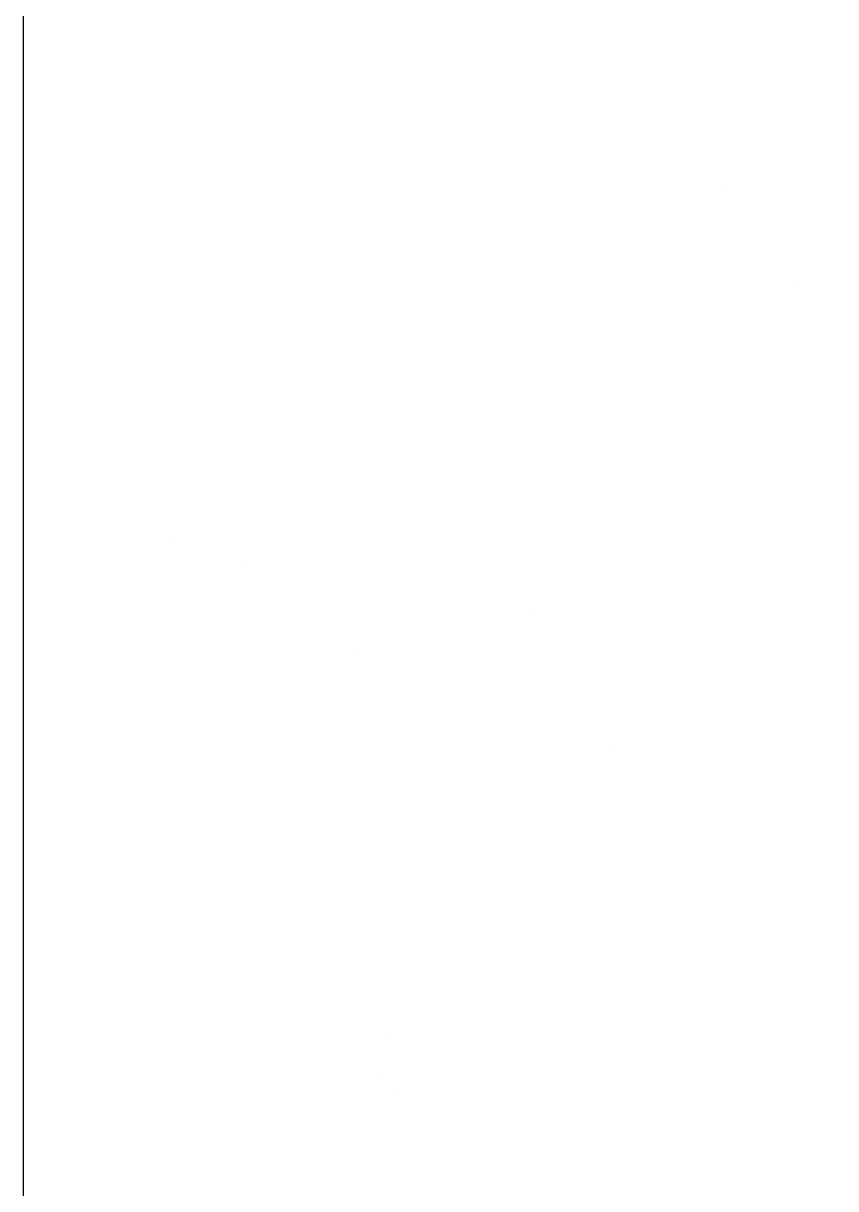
# Model space of a CAD drawing. Extents: x 17.6 to 52.5, y 0.2 to 49.5.
# Drawn here: x 47.348 to 48.627, y 41.946 to 43.781 of the extents above; entities that cross this region are included whole.
import ezdxf

# ---------------------------------------------------------------- set-up
doc = ezdxf.new("R2010")
doc.units = 0
doc.layers.get('0').update_dxf_attribs({"linetype": 'CONTINUOUS'})

msp = doc.modelspace()

# ---------------------------------------------------------------- linework, layer by layer
at = {"color": 7}
msp.add_lwpolyline([(47.3482, 25.3957), (47.3482, 48.8758)], dxfattribs=at)
at = {"color": 7, "const_width": 0.0000000783}
for points in [[(48.5714, 43.6273), (48.5435, 43.6273), (48.5435, 43.6525), (48.5714, 43.6525), (48.581, 43.6519), (48.5893, 43.6503), (48.5963, 43.6476), (48.6021, 43.6436), (48.607, 43.6385), (48.6109, 43.632), (48.6004, 43.6259), (48.5978, 43.6301), (48.5945, 43.6335), (48.5904, 43.6362), (48.5854, 43.638), (48.579, 43.6393), (48.5714, 43.6398), (48.5714, 43.6273)], [(48.5714, 43.482), (48.4268, 43.482), (48.4268, 43.5019), (48.4474, 43.5019), (48.4342, 43.5128), (48.4262, 43.5266), (48.4236, 43.5433), (48.4241, 43.5509), (48.4257, 43.5581), (48.4283, 43.5649), (48.4317, 43.5709), (48.4358, 43.5759), (48.4406, 43.5797), (48.446, 43.5826), (48.452, 43.5849), (48.4587, 43.5865), (48.4644, 43.5872), (48.4723, 43.5876), (48.4825, 43.5878), (48.5714, 43.5878), (48.5714, 43.5657), (48.4835, 43.5657), (48.4743, 43.5654), (48.4669, 43.5646), (48.4611, 43.5631), (48.4565, 43.561), (48.4525, 43.5579), (48.4492, 43.554), (48.4468, 43.5494), (48.4453, 43.5443), (48.4448, 43.5386), (48.4459, 43.5297), (48.4492, 43.5216), (48.4548, 43.5143), (48.4634, 43.5086), (48.4759, 43.5052), (48.4925, 43.5041), (48.5714, 43.5041), (48.5714, 43.482)], [(48.4991, 43.3343), (48.4747, 43.3365), (48.4548, 43.3432), (48.4396, 43.3543), (48.4307, 43.3664), (48.4254, 43.38), (48.4236, 43.3953), (48.4257, 43.4121), (48.4323, 43.4267), (48.4431, 43.4391), (48.4578, 43.4486), (48.4758, 43.4543), (48.4971, 43.4562), (48.5144, 43.4553), (48.529, 43.4528), (48.541, 43.4486), (48.5509, 43.4428), (48.5591, 43.4355), (48.5658, 43.4267), (48.5708, 43.4168), (48.5737, 43.4063), (48.5747, 43.3953), (48.5725, 43.3782), (48.566, 43.3635), (48.5552, 43.3511), (48.5403, 43.3417), (48.5216, 43.3361), (48.4991, 43.3343)], [(48.3708, 43.3993), (48.3708, 43.4282), (48.4089, 43.4013), (48.4089, 43.383), (48.3708, 43.3993)], [(48.4991, 43.3569), (48.5161, 43.3581), (48.53, 43.3618), (48.5407, 43.3678), (48.5484, 43.3757), (48.553, 43.3849), (48.5545, 43.3953), (48.553, 43.4056), (48.5484, 43.4147), (48.5407, 43.4226), (48.5298, 43.4287), (48.5157, 43.4323), (48.4983, 43.4335), (48.4819, 43.4323), (48.4683, 43.4286), (48.4577, 43.4225), (48.45, 43.4146), (48.4454, 43.4055), (48.4439, 43.3953), (48.4454, 43.3849), (48.45, 43.3757), (48.4576, 43.3678), (48.4683, 43.3618), (48.4822, 43.3581), (48.4991, 43.3569)], [(47.9245, 43.2642), (47.8999, 43.2642), (47.8999, 43.3319), (47.9245, 43.3319), (47.9245, 43.2642)], [(48.4, 43.2868), (48.3718, 43.2868), (48.3718, 43.3089), (48.4, 43.3089), (48.4, 43.2868)], [(48.4268, 43.2868), (48.4268, 43.3089), (48.5714, 43.3089), (48.5714, 43.2868), (48.4268, 43.2868)], [(48.2601, 43.2591), (48.267, 43.2511), (48.2725, 43.2432), (48.2764, 43.2356), (48.2791, 43.2278), (48.2807, 43.2197), (48.2812, 43.2112), (48.2799, 43.198), (48.276, 43.1871), (48.2695, 43.1783), (48.2611, 43.1719), (48.2512, 43.168), (48.2398, 43.1668), (48.2329, 43.1672), (48.2265, 43.1687), (48.2204, 43.1711), (48.2149, 43.1743), (48.2102, 43.1781), (48.2063, 43.1825), (48.2031, 43.1874), (48.2004, 43.1927), (48.1983, 43.1984), (48.197, 43.2034), (48.1958, 43.21), (48.1946, 43.218), (48.1921, 43.2342), (48.1893, 43.2473), (48.1862, 43.2573), (48.1832, 43.2574), (48.1811, 43.2574), (48.1798, 43.2574), (48.1708, 43.2567), (48.1637, 43.2547), (48.1587, 43.2512), (48.154, 43.2446), (48.1513, 43.2363), (48.1504, 43.2261), (48.151, 43.2166), (48.1531, 43.2089), (48.1564, 43.2031), (48.1615, 43.1986), (48.1686, 43.1949), (48.1779, 43.1921), (48.1746, 43.1706), (48.165, 43.1729), (48.1567, 43.1762), (48.1497, 43.1802), (48.1439, 43.1854), (48.1391, 43.1919), (48.1352, 43.1997), (48.1323, 43.2087), (48.1306, 43.2185), (48.1301, 43.2292), (48.1306, 43.2397), (48.132, 43.2487), (48.1344, 43.2563), (48.1376, 43.2627), (48.1412, 43.2678), (48.1454, 43.2716), (48.1502, 43.2746), (48.1557, 43.2769), (48.1621, 43.2785), (48.1674, 43.2791), (48.1749, 43.2795), (48.1847, 43.2796), (48.2173, 43.2796), (48.2373, 43.2798), (48.2517, 43.2802), (48.2606, 43.281), (48.2665, 43.2823), (48.2723, 43.2841), (48.2779, 43.2866), (48.2779, 43.2636), (48.2726, 43.2615), (48.2666, 43.2601), (48.2601, 43.2591)], [(47.631, 43.2084), (47.6064, 43.2084), (47.6064, 43.2762), (47.631, 43.2762), (47.631, 43.2084)], [(48.5185, 43.2462), (48.5216, 43.2678), (48.537, 43.2642), (48.55, 43.2582), (48.5606, 43.2497), (48.5684, 43.2391), (48.5731, 43.2272), (48.5747, 43.2137), (48.5725, 43.197), (48.5661, 43.1827), (48.5553, 43.1707), (48.5405, 43.1617), (48.522, 43.1563), (48.4997, 43.1545), (48.4847, 43.1553), (48.4711, 43.1576), (48.4587, 43.1615), (48.448, 43.167), (48.4392, 43.174), (48.4324, 43.1828), (48.4275, 43.1925), (48.4246, 43.2029), (48.4236, 43.2138), (48.4249, 43.2271), (48.4289, 43.2386), (48.4355, 43.2485), (48.4445, 43.2564), (48.4558, 43.2622), (48.4693, 43.2658), (48.473, 43.2443), (48.4641, 43.2418), (48.4568, 43.2381), (48.4511, 43.2335), (48.447, 43.2279), (48.4445, 43.2217), (48.4437, 43.2147), (48.4452, 43.2043), (48.4496, 43.1952), (48.457, 43.1876), (48.4676, 43.1818), (48.4816, 43.1783), (48.499, 43.1772), (48.5166, 43.1783), (48.5308, 43.1816), (48.5413, 43.1872), (48.5487, 43.1946), (48.5531, 43.2033), (48.5545, 43.2134), (48.5536, 43.2216), (48.5506, 43.2289), (48.5457, 43.2351), (48.5387, 43.2402), (48.5297, 43.2439), (48.5185, 43.2462)], [(48.2054, 43.2573), (48.2088, 43.248), (48.2119, 43.236), (48.2146, 43.2213), (48.2161, 43.2131), (48.2178, 43.2067), (48.2195, 43.202), (48.2216, 43.1986), (48.2243, 43.1957), (48.2275, 43.1933), (48.2311, 43.1916), (48.235, 43.1906), (48.2391, 43.1903), (48.2453, 43.191), (48.2507, 43.1933), (48.2555, 43.197), (48.2591, 43.2021), (48.2613, 43.2086), (48.262, 43.2165), (48.2613, 43.2247), (48.2592, 43.2322), (48.2558, 43.2392), (48.2512, 43.2452), (48.2455, 43.2501), (48.2388, 43.2538), (48.2324, 43.2557), (48.2243, 43.2569), (48.2143, 43.2573), (48.2054, 43.2573)], [(47.9844, 43.0637), (47.8398, 43.0637), (47.8398, 43.0834), (47.8601, 43.0834), (47.8535, 43.088), (47.8478, 43.0934), (47.843, 43.0997), (47.8394, 43.1068), (47.8373, 43.1146), (47.8366, 43.1229), (47.8373, 43.132), (47.8395, 43.1399), (47.8432, 43.1466), (47.8483, 43.1522), (47.8545, 43.1565), (47.8619, 43.1597), (47.8478, 43.171), (47.8394, 43.1844), (47.8366, 43.1998), (47.8379, 43.2118), (47.8419, 43.2217), (47.8485, 43.2296), (47.8579, 43.2354), (47.8701, 43.2389), (47.8852, 43.24), (47.9844, 43.24), (47.9844, 43.2181), (47.8933, 43.2181), (47.8845, 43.2179), (47.8774, 43.2171), (47.8722, 43.216), (47.8681, 43.2141), (47.8647, 43.2115), (47.8618, 43.2082), (47.8596, 43.2042), (47.8582, 43.1998), (47.8578, 43.1949), (47.8589, 43.1863), (47.8623, 43.1787), (47.868, 43.1722), (47.8761, 43.1671), (47.8869, 43.1641), (47.9004, 43.1631), (47.9844, 43.1631), (47.9844, 43.141), (47.8905, 43.141), (47.8805, 43.1404), (47.8723, 43.1386), (47.866, 43.1356), (47.8614, 43.1313), (47.8587, 43.1254), (47.8578, 43.118), (47.8584, 43.1119), (47.8602, 43.1062), (47.8633, 43.1008), (47.8674, 43.096), (47.8728, 43.0922), (47.8792, 43.0893), (47.8872, 43.0874), (47.8973, 43.0862), (47.9094, 43.0858), (47.9844, 43.0858), (47.9844, 43.0637)], [(47.6444, 43.1665), (47.6475, 43.1893), (47.6612, 43.1847), (47.6727, 43.178), (47.6819, 43.1693), (47.6887, 43.1587), (47.6928, 43.1463), (47.6942, 43.1321), (47.692, 43.1144), (47.6855, 43.0993), (47.6747, 43.0868), (47.6599, 43.0775), (47.6416, 43.0719), (47.6199, 43.0701), (47.5973, 43.072), (47.5785, 43.0776), (47.5632, 43.087), (47.552, 43.0994), (47.5453, 43.114), (47.5431, 43.1309), (47.5453, 43.1472), (47.5518, 43.1614), (47.5628, 43.1735), (47.5778, 43.1827), (47.5963, 43.1882), (47.6184, 43.19), (47.6201, 43.19), (47.6222, 43.19), (47.6249, 43.1899), (47.6249, 43.0929), (47.6395, 43.0948), (47.6517, 43.0988), (47.6614, 43.105), (47.6684, 43.1129), (47.6726, 43.1219), (47.674, 43.1322), (47.6733, 43.1399), (47.6709, 43.1468), (47.667, 43.1529), (47.6613, 43.1582), (47.6538, 43.1628), (47.6444, 43.1665)], [(47.6047, 43.1668), (47.5936, 43.1652), (47.5845, 43.1624), (47.5774, 43.1584), (47.5695, 43.1507), (47.5648, 43.1416), (47.5632, 43.1311), (47.5645, 43.1215), (47.5682, 43.113), (47.5745, 43.1056), (47.5829, 43.0997), (47.593, 43.0959), (47.6047, 43.0941), (47.6047, 43.1668)], [(48.256, 43.1527), (48.2776, 43.1559), (48.2789, 43.1499), (48.2796, 43.1443), (48.2798, 43.1392), (48.2794, 43.1318), (48.278, 43.1256), (48.2756, 43.1206), (48.2725, 43.1166), (48.2688, 43.1135), (48.2645, 43.1113), (48.2582, 43.1098), (48.2486, 43.1089), (48.2356, 43.1086), (48.1524, 43.1086), (48.1524, 43.0924), (48.1333, 43.0924), (48.1333, 43.1086), (48.0975, 43.1086), (48.0828, 43.1305), (48.1333, 43.1305), (48.1333, 43.1527), (48.1524, 43.1527), (48.1524, 43.1305), (48.2369, 43.1305), (48.2431, 43.1306), (48.2476, 43.131), (48.2504, 43.1317), (48.2523, 43.1326), (48.2539, 43.1339), (48.2552, 43.1355), (48.2562, 43.1375), (48.2568, 43.14), (48.257, 43.143), (48.2568, 43.1457), (48.2565, 43.1489), (48.256, 43.1527)], [(48.5714, 43.107), (48.5502, 43.107), (48.5638, 43.0956), (48.572, 43.0819), (48.5747, 43.0657), (48.5741, 43.0582), (48.5725, 43.051), (48.5698, 43.0442), (48.5662, 43.0381), (48.5621, 43.0331), (48.5575, 43.0293), (48.5522, 43.0264), (48.5461, 43.0242), (48.5393, 43.0225), (48.5335, 43.0218), (48.5259, 43.0214), (48.5164, 43.0212), (48.4268, 43.0212), (48.4268, 43.0433), (48.507, 43.0433), (48.5184, 43.0434), (48.5271, 43.0439), (48.5329, 43.0446), (48.5389, 43.0465), (48.5439, 43.0495), (48.5481, 43.0534), (48.5511, 43.0583), (48.553, 43.0638), (48.5536, 43.0701), (48.553, 43.0766), (48.5511, 43.0828), (48.5479, 43.0887), (48.5437, 43.0939), (48.5386, 43.0981), (48.5326, 43.101), (48.5251, 43.103), (48.5157, 43.1042), (48.5043, 43.1046), (48.4268, 43.1046), (48.4268, 43.1267), (48.5714, 43.1267), (48.5714, 43.107)], [(48.2348, 42.9702), (48.231, 42.992), (48.2399, 42.994), (48.2474, 42.9974), (48.2533, 43.0023), (48.2576, 43.0086), (48.2602, 43.0164), (48.261, 43.0257), (48.2603, 43.035), (48.258, 43.0425), (48.2542, 43.0483), (48.2493, 43.0524), (48.2439, 43.0548), (48.238, 43.0556), (48.2329, 43.0549), (48.2285, 43.0527), (48.225, 43.0491), (48.2226, 43.0446), (48.2198, 43.0371), (48.2167, 43.0266), (48.2123, 43.0121), (48.2084, 43.0009), (48.2049, 42.993), (48.2011, 42.9872), (48.1966, 42.9825), (48.1911, 42.9787), (48.1851, 42.9761), (48.1786, 42.9744), (48.1717, 42.9739), (48.1654, 42.9743), (48.1595, 42.9757), (48.1538, 42.9779), (48.1486, 42.9809), (48.1441, 42.9845), (48.1401, 42.9887), (48.1375, 42.9926), (48.1351, 42.9973), (48.133, 43.0028), (48.1314, 43.0088), (48.1304, 43.0152), (48.1301, 43.0218), (48.1306, 43.0316), (48.1323, 43.0406), (48.135, 43.0487), (48.1386, 43.0558), (48.1431, 43.0615), (48.1482, 43.0658), (48.1545, 43.0691), (48.1619, 43.0716), (48.1706, 43.0734), (48.1739, 43.0518), (48.167, 43.0502), (48.1612, 43.0474), (48.1565, 43.0433), (48.153, 43.038), (48.1509, 43.0313), (48.1502, 43.0234), (48.1508, 43.0142), (48.1527, 43.007), (48.1558, 43.0017), (48.1597, 42.9981), (48.1641, 42.9959), (48.1689, 42.9952), (48.1719, 42.9955), (48.1748, 42.9964), (48.1775, 42.9979), (48.1799, 43.0001), (48.1821, 43.0029), (48.184, 43.0064), (48.1853, 43.01), (48.1874, 43.0165), (48.1902, 43.0259), (48.1946, 43.0399), (48.1984, 43.0508), (48.2016, 43.0585), (48.205, 43.0642), (48.2093, 43.0691), (48.2145, 43.073), (48.2206, 43.076), (48.2275, 43.0777), (48.2354, 43.0783), (48.2435, 43.0776), (48.2511, 43.0754), (48.2585, 43.0719), (48.2652, 43.0669), (48.2708, 43.0608), (48.2753, 43.0533), (48.2786, 43.0449), (48.2805, 43.0357), (48.2812, 43.0259), (48.2799, 43.0103), (48.276, 42.9974), (48.2695, 42.9872), (48.2604, 42.9794), (48.2488, 42.9737), (48.2348, 42.9702)], [(47.5195, 43.0218), (47.4913, 43.0218), (47.4913, 43.0439), (47.5195, 43.0439), (47.5195, 43.0218)], [(47.5463, 43.0218), (47.5463, 43.0439), (47.6909, 43.0439), (47.6909, 43.0218), (47.5463, 43.0218)], [(47.9379, 43.0132), (47.941, 43.036), (47.9547, 43.0314), (47.9662, 43.0248), (47.9754, 43.0161), (47.9822, 43.0054), (47.9863, 42.993), (47.9877, 42.9788), (47.9855, 42.9611), (47.979, 42.946), (47.9682, 42.9335), (47.9534, 42.9242), (47.9351, 42.9187), (47.9134, 42.9168), (47.8908, 42.9187), (47.872, 42.9243), (47.8567, 42.9337), (47.8455, 42.9461), (47.8388, 42.9607), (47.8366, 42.9776), (47.8388, 42.9939), (47.8453, 43.0081), (47.8563, 43.0202), (47.8713, 43.0294), (47.8898, 43.0349), (47.9119, 43.0368), (47.9136, 43.0367), (47.9157, 43.0367), (47.9184, 43.0366), (47.9184, 42.9396), (47.933, 42.9415), (47.9452, 42.9455), (47.9549, 42.9517), (47.9619, 42.9596), (47.9661, 42.9687), (47.9675, 42.9789), (47.9668, 42.9866), (47.9644, 42.9935), (47.9605, 42.9996), (47.9548, 43.005), (47.9473, 43.0095), (47.9379, 43.0132)], [(47.8982, 43.0135), (47.8871, 43.0119), (47.878, 43.0091), (47.8709, 43.0052), (47.863, 42.9974), (47.8583, 42.9883), (47.8567, 42.9778), (47.858, 42.9682), (47.8617, 42.9597), (47.868, 42.9523), (47.8764, 42.9464), (47.8865, 42.9426), (47.8982, 42.9408), (47.8982, 43.0135)], [(47.7463, 42.8821), (47.5463, 42.8821), (47.5463, 42.9022), (47.5651, 42.9022), (47.5584, 42.9072), (47.5529, 42.9125), (47.5486, 42.9183), (47.5455, 42.9247), (47.5437, 42.9319), (47.5431, 42.94), (47.5441, 42.9506), (47.5473, 42.9604), (47.5526, 42.9694), (47.5598, 42.9772), (47.5688, 42.9836), (47.5795, 42.9886), (47.5914, 42.9922), (47.6041, 42.9944), (47.6175, 42.9951), (47.6318, 42.9943), (47.6452, 42.9919), (47.6575, 42.9879), (47.6684, 42.9824), (47.6775, 42.9755), (47.6847, 42.9671), (47.69, 42.9578), (47.6931, 42.9483), (47.6942, 42.9384), (47.6936, 42.9313), (47.6919, 42.9247), (47.689, 42.9186), (47.6853, 42.9131), (47.6809, 42.9083), (47.6759, 42.9042), (47.7463, 42.9042), (47.7463, 42.8821)], [(48.5714, 42.9666), (48.5532, 42.9666), (48.5651, 42.957), (48.5723, 42.9449), (48.5747, 42.9302), (48.5736, 42.9201), (48.5705, 42.9105), (48.5652, 42.9016), (48.558, 42.8935), (48.5491, 42.8868), (48.5385, 42.8813), (48.5266, 42.8774), (48.5135, 42.875), (48.4993, 42.8742), (48.4853, 42.8749), (48.4722, 42.8771), (48.46, 42.8807), (48.4492, 42.8857), (48.4401, 42.8922), (48.433, 42.9001), (48.4277, 42.9091), (48.4246, 42.9188), (48.4236, 42.9292), (48.4242, 42.9367), (48.426, 42.9437), (48.4291, 42.9501), (48.4331, 42.9559), (48.4379, 42.9609), (48.4435, 42.9651), (48.3718, 42.9651), (48.3718, 42.987), (48.5714, 42.987), (48.5714, 42.9666)], [(47.6194, 42.9021), (47.6364, 42.9032), (47.6502, 42.9066), (47.6607, 42.9123), (47.6681, 42.9195), (47.6726, 42.9277), (47.674, 42.9369), (47.6725, 42.9462), (47.6679, 42.9546), (47.6602, 42.9621), (47.6493, 42.9679), (47.635, 42.9714), (47.6174, 42.9726), (47.6005, 42.9714), (47.5867, 42.968), (47.576, 42.9623), (47.5684, 42.9551), (47.5638, 42.9469), (47.5623, 42.9379), (47.5639, 42.9289), (47.5688, 42.9205), (47.5769, 42.9129), (47.5881, 42.9069), (47.6023, 42.9033), (47.6194, 42.9021)], [(48.4993, 42.8968), (48.5162, 42.898), (48.5301, 42.9015), (48.5408, 42.9074), (48.5484, 42.9148), (48.553, 42.9231), (48.5545, 42.9322), (48.5531, 42.9414), (48.5487, 42.9496), (48.5414, 42.9568), (48.5311, 42.9624), (48.5177, 42.9658), (48.5013, 42.9669), (48.4833, 42.9658), (48.4688, 42.9623), (48.4577, 42.9566), (48.45, 42.9492), (48.4454, 42.9408), (48.4439, 42.9313), (48.4453, 42.922), (48.4498, 42.9138), (48.4572, 42.9067), (48.4678, 42.9012), (48.4818, 42.8979), (48.4993, 42.8968)], [(48.2314, 42.9286), (48.2345, 42.9514), (48.2482, 42.9467), (48.2597, 42.9401), (48.2689, 42.9314), (48.2757, 42.9208), (48.2798, 42.9084), (48.2812, 42.8941), (48.279, 42.8764), (48.2725, 42.8613), (48.2617, 42.8489), (48.2469, 42.8396), (48.2286, 42.834), (48.2069, 42.8321), (48.1843, 42.834), (48.1655, 42.8397), (48.1502, 42.8491), (48.139, 42.8614), (48.1323, 42.8761), (48.1301, 42.8929), (48.1323, 42.9093), (48.1388, 42.9235), (48.1498, 42.9356), (48.1648, 42.9447), (48.1833, 42.9503), (48.2054, 42.9521), (48.2071, 42.9521), (48.2092, 42.952), (48.2119, 42.952), (48.2119, 42.8549), (48.2265, 42.8568), (48.2387, 42.8609), (48.2484, 42.8671), (48.2554, 42.8749), (48.2596, 42.884), (48.261, 42.8943), (48.2603, 42.902), (48.2579, 42.9089), (48.254, 42.915), (48.2483, 42.9203), (48.2408, 42.9248), (48.2314, 42.9286)], [(48.1917, 42.9288), (48.1806, 42.9272), (48.1715, 42.9245), (48.1644, 42.9205), (48.1565, 42.9128), (48.1518, 42.9037), (48.1502, 42.8932), (48.1515, 42.8836), (48.1552, 42.8751), (48.1615, 42.8676), (48.1699, 42.8617), (48.18, 42.8579), (48.1917, 42.8562), (48.1917, 42.9288)], [(47.6186, 42.7344), (47.5942, 42.7366), (47.5743, 42.7433), (47.5591, 42.7545), (47.5502, 42.7665), (47.5449, 42.7801), (47.5431, 42.7954), (47.5452, 42.8122), (47.5518, 42.8268), (47.5626, 42.8393), (47.5773, 42.8487), (47.5953, 42.8544), (47.6166, 42.8563), (47.6339, 42.8554), (47.6485, 42.8529), (47.6605, 42.8487), (47.6704, 42.843), (47.6786, 42.8356), (47.6853, 42.8268), (47.6903, 42.8169), (47.6932, 42.8064), (47.6942, 42.7954), (47.692, 42.7783), (47.6855, 42.7636), (47.6747, 42.7512), (47.6598, 42.7419), (47.6411, 42.7362), (47.6186, 42.7344)], [(48.4991, 42.7344), (48.4747, 42.7366), (48.4548, 42.7433), (48.4396, 42.7545), (48.4307, 42.7665), (48.4254, 42.7801), (48.4236, 42.7954), (48.4257, 42.8122), (48.4323, 42.8268), (48.4431, 42.8393), (48.4578, 42.8487), (48.4758, 42.8544), (48.4971, 42.8563), (48.5144, 42.8554), (48.529, 42.8529), (48.541, 42.8487), (48.5509, 42.843), (48.5591, 42.8356), (48.5658, 42.8268), (48.5708, 42.8169), (48.5737, 42.8064), (48.5747, 42.7954), (48.5725, 42.7783), (48.566, 42.7636), (48.5552, 42.7512), (48.5403, 42.7419), (48.5216, 42.7362), (48.4991, 42.7344)], [(47.6186, 42.757), (47.6356, 42.7582), (47.6495, 42.7619), (47.6602, 42.7679), (47.6679, 42.7758), (47.6725, 42.785), (47.674, 42.7954), (47.6725, 42.8057), (47.6679, 42.8148), (47.6602, 42.8227), (47.6493, 42.8288), (47.6352, 42.8324), (47.6178, 42.8336), (47.6014, 42.8324), (47.5878, 42.8287), (47.5772, 42.8226), (47.5695, 42.8147), (47.5649, 42.8057), (47.5634, 42.7954), (47.5649, 42.785), (47.5695, 42.7758), (47.5771, 42.7679), (47.5878, 42.7619), (47.6017, 42.7582), (47.6186, 42.757)], [(47.9666, 42.7998), (47.9735, 42.7917), (47.979, 42.7839), (47.9829, 42.7762), (47.9856, 42.7685), (47.9872, 42.7604), (47.9877, 42.7519), (47.9864, 42.7387), (47.9825, 42.7277), (47.976, 42.7189), (47.9676, 42.7125), (47.9577, 42.7087), (47.9463, 42.7074), (47.9394, 42.7079), (47.933, 42.7093), (47.9269, 42.7118), (47.9214, 42.715), (47.9167, 42.7188), (47.9128, 42.7232), (47.9096, 42.7281), (47.9069, 42.7333), (47.9048, 42.739), (47.9035, 42.7441), (47.9023, 42.7506), (47.9011, 42.7586), (47.8986, 42.7749), (47.8958, 42.788), (47.8927, 42.798), (47.8897, 42.798), (47.8876, 42.7981), (47.8863, 42.7981), (47.8773, 42.7974), (47.8702, 42.7953), (47.8652, 42.7918), (47.8605, 42.7853), (47.8578, 42.7769), (47.8569, 42.7667), (47.8575, 42.7572), (47.8595, 42.7496), (47.8629, 42.7437), (47.868, 42.7392), (47.8751, 42.7356), (47.8844, 42.7328), (47.8811, 42.7112), (47.8715, 42.7136), (47.8632, 42.7168), (47.8562, 42.7209), (47.8504, 42.7261), (47.8456, 42.7325), (47.8417, 42.7404), (47.8388, 42.7493), (47.8371, 42.7592), (47.8366, 42.7699), (47.8371, 42.7803), (47.8385, 42.7893), (47.8409, 42.797), (47.8441, 42.8033), (47.8477, 42.8084), (47.8519, 42.8123), (47.8567, 42.8152), (47.8622, 42.8175), (47.8686, 42.8192), (47.8739, 42.8198), (47.8814, 42.8201), (47.8912, 42.8203), (47.9238, 42.8203), (47.9438, 42.8204), (47.9582, 42.8209), (47.9671, 42.8217), (47.973, 42.8229), (47.9788, 42.8248), (47.9844, 42.8272), (47.9844, 42.8042), (47.9791, 42.8022), (47.9731, 42.8007), (47.9666, 42.7998)], [(48.4991, 42.757), (48.5161, 42.7582), (48.53, 42.7619), (48.5407, 42.7679), (48.5484, 42.7758), (48.553, 42.785), (48.5545, 42.7954), (48.553, 42.8057), (48.5484, 42.8148), (48.5407, 42.8227), (48.5298, 42.8288), (48.5157, 42.8324), (48.4983, 42.8336), (48.4819, 42.8324), (48.4683, 42.8287), (48.4577, 42.8226), (48.45, 42.8147), (48.4454, 42.8057), (48.4439, 42.7954), (48.4454, 42.785), (48.45, 42.7758), (48.4576, 42.7679), (48.4683, 42.7619), (48.4822, 42.7582), (48.4991, 42.757)], [(48.2779, 42.7755), (48.25, 42.7755), (48.25, 42.8007), (48.2779, 42.8007), (48.2875, 42.8001), (48.2958, 42.7985), (48.3028, 42.7958), (48.3086, 42.7918), (48.3135, 42.7867), (48.3174, 42.7802), (48.3069, 42.7741), (48.3043, 42.7783), (48.301, 42.7817), (48.2969, 42.7844), (48.2919, 42.7862), (48.2855, 42.7875), (48.2779, 42.788), (48.2779, 42.7755)], [(47.9119, 42.798), (47.9153, 42.7886), (47.9184, 42.7766), (47.9211, 42.7619), (47.9226, 42.7538), (47.9243, 42.7473), (47.926, 42.7427), (47.9281, 42.7392), (47.9308, 42.7363), (47.934, 42.734), (47.9376, 42.7323), (47.9415, 42.7313), (47.9456, 42.7309), (47.9518, 42.7317), (47.9572, 42.7339), (47.962, 42.7376), (47.9656, 42.7428), (47.9678, 42.7493), (47.9685, 42.7572), (47.9678, 42.7653), (47.9657, 42.7729), (47.9623, 42.7798), (47.9577, 42.7859), (47.952, 42.7907), (47.9453, 42.7944), (47.9389, 42.7964), (47.9308, 42.7976), (47.9208, 42.798), (47.9119, 42.798)], [(47.6909, 42.6588), (47.5463, 42.6588), (47.5463, 42.6786), (47.5683, 42.6786), (47.5592, 42.6836), (47.5524, 42.6882), (47.548, 42.6926), (47.5452, 42.6971), (47.5436, 42.7018), (47.5431, 42.7068), (47.5439, 42.7143), (47.5466, 42.7218), (47.551, 42.7295), (47.5737, 42.7219), (47.5708, 42.7165), (47.569, 42.7111), (47.5684, 42.7057), (47.5689, 42.701), (47.5705, 42.6967), (47.5732, 42.6927), (47.5769, 42.6892), (47.5813, 42.6865), (47.5866, 42.6845), (47.5956, 42.6825), (47.6052, 42.6812), (47.6152, 42.6808), (47.6909, 42.6808), (47.6909, 42.6588)], [(48.2079, 42.7195), (48.2146, 42.7433), (48.2346, 42.737), (48.2511, 42.728), (48.2642, 42.7164), (48.2737, 42.7025), (48.2794, 42.6867), (48.2813, 42.6689), (48.2799, 42.6508), (48.2755, 42.635), (48.2682, 42.6217), (48.2581, 42.6105), (48.2454, 42.6013), (48.2301, 42.594), (48.2131, 42.5887), (48.1953, 42.5856), (48.1766, 42.5845), (48.1567, 42.5857), (48.1386, 42.5893), (48.1222, 42.5952), (48.108, 42.6034), (48.0963, 42.6136), (48.087, 42.6257), (48.0803, 42.6394), (48.0763, 42.6539), (48.0749, 42.6693), (48.0766, 42.6863), (48.0817, 42.7014), (48.0902, 42.7146), (48.1017, 42.7257), (48.116, 42.7342), (48.1331, 42.7402), (48.1392, 42.7168), (48.126, 42.7121), (48.1154, 42.706), (48.1075, 42.6987), (48.102, 42.6901), (48.0986, 42.6801), (48.0975, 42.6688), (48.0988, 42.6558), (48.1024, 42.6442), (48.1086, 42.6342), (48.1168, 42.6259), (48.1266, 42.6193), (48.1382, 42.6147), (48.1507, 42.6115), (48.1635, 42.6097), (48.1765, 42.609), (48.1928, 42.6098), (48.2076, 42.612), (48.2209, 42.6157), (48.2325, 42.621), (48.242, 42.6279), (48.2493, 42.6365), (48.2546, 42.6461), (48.2577, 42.6563), (48.2587, 42.667), (48.2573, 42.6796), (48.253, 42.6909), (48.2459, 42.7008), (48.236, 42.709), (48.2234, 42.7153), (48.2079, 42.7195)], [(48.5714, 42.6588), (48.4268, 42.6588), (48.4268, 42.6786), (48.4488, 42.6786), (48.4397, 42.6836), (48.4329, 42.6882), (48.4285, 42.6926), (48.4258, 42.6971), (48.4241, 42.7018), (48.4236, 42.7068), (48.4245, 42.7143), (48.4271, 42.7218), (48.4315, 42.7295), (48.4542, 42.7219), (48.4513, 42.7165), (48.4495, 42.7111), (48.4489, 42.7057), (48.4494, 42.701), (48.451, 42.6967), (48.4537, 42.6927), (48.4574, 42.6892), (48.4618, 42.6865), (48.4671, 42.6845), (48.4761, 42.6825), (48.4857, 42.6812), (48.4957, 42.6808), (48.5714, 42.6808), (48.5714, 42.6588)], [(47.9844, 42.6586), (47.7848, 42.6586), (47.7848, 42.6807), (47.9844, 42.6807), (47.9844, 42.6586)], [(47.7463, 42.5195), (47.5463, 42.5195), (47.5463, 42.5396), (47.5651, 42.5396), (47.5584, 42.5445), (47.5529, 42.5498), (47.5486, 42.5556), (47.5455, 42.562), (47.5437, 42.5692), (47.5431, 42.5773), (47.5441, 42.588), (47.5473, 42.5978), (47.5526, 42.6067), (47.5598, 42.6145), (47.5688, 42.6209), (47.5795, 42.6259), (47.5914, 42.6295), (47.6041, 42.6317), (47.6175, 42.6324), (47.6318, 42.6316), (47.6452, 42.6292), (47.6575, 42.6253), (47.6684, 42.6198), (47.6775, 42.6128), (47.6847, 42.6044), (47.69, 42.5952), (47.6931, 42.5856), (47.6942, 42.5757), (47.6936, 42.5686), (47.6919, 42.562), (47.689, 42.5559), (47.6853, 42.5504), (47.6809, 42.5456), (47.6759, 42.5415), (47.7463, 42.5415), (47.7463, 42.5195)], [(48.6268, 42.5195), (48.4268, 42.5195), (48.4268, 42.5396), (48.4456, 42.5396), (48.4389, 42.5445), (48.4334, 42.5498), (48.4291, 42.5556), (48.426, 42.562), (48.4242, 42.5692), (48.4236, 42.5773), (48.4246, 42.588), (48.4278, 42.5978), (48.4331, 42.6067), (48.4403, 42.6145), (48.4493, 42.6209), (48.46, 42.6259), (48.4719, 42.6295), (48.4846, 42.6317), (48.498, 42.6324), (48.5123, 42.6316), (48.5257, 42.6292), (48.538, 42.6253), (48.5489, 42.6198), (48.558, 42.6128), (48.5652, 42.6044), (48.5705, 42.5952), (48.5736, 42.5856), (48.5747, 42.5757), (48.5741, 42.5686), (48.5724, 42.562), (48.5695, 42.5559), (48.5658, 42.5504), (48.5614, 42.5456), (48.5564, 42.5415), (48.6268, 42.5415), (48.6268, 42.5195)], [(47.6194, 42.5394), (47.6364, 42.5406), (47.6502, 42.5439), (47.6607, 42.5496), (47.6681, 42.5569), (47.6726, 42.5651), (47.674, 42.5742), (47.6725, 42.5836), (47.6679, 42.592), (47.6602, 42.5994), (47.6493, 42.6052), (47.635, 42.6087), (47.6174, 42.6099), (47.6005, 42.6087), (47.5867, 42.6053), (47.576, 42.5997), (47.5684, 42.5924), (47.5638, 42.5842), (47.5623, 42.5752), (47.5639, 42.5662), (47.5688, 42.5579), (47.5769, 42.5503), (47.5881, 42.5442), (47.6023, 42.5406), (47.6194, 42.5394)], [(48.4999, 42.5394), (48.5169, 42.5406), (48.5307, 42.5439), (48.5412, 42.5496), (48.5486, 42.5569), (48.5531, 42.5651), (48.5545, 42.5742), (48.553, 42.5836), (48.5484, 42.592), (48.5407, 42.5994), (48.5298, 42.6052), (48.5156, 42.6087), (48.4979, 42.6099), (48.481, 42.6087), (48.4672, 42.6053), (48.4565, 42.5997), (48.4489, 42.5924), (48.4443, 42.5842), (48.4428, 42.5752), (48.4444, 42.5662), (48.4493, 42.5579), (48.4574, 42.5503), (48.4686, 42.5442), (48.4828, 42.5406), (48.4999, 42.5394)], [(47.9379, 42.5389), (47.941, 42.5617), (47.9547, 42.5571), (47.9662, 42.5505), (47.9754, 42.5418), (47.9822, 42.5311), (47.9863, 42.5187), (47.9877, 42.5045), (47.9855, 42.4868), (47.979, 42.4717), (47.9682, 42.4592), (47.9534, 42.4499), (47.9351, 42.4444), (47.9134, 42.4425), (47.8908, 42.4444), (47.872, 42.45), (47.8567, 42.4594), (47.8455, 42.4718), (47.8388, 42.4864), (47.8366, 42.5033), (47.8388, 42.5196), (47.8453, 42.5338), (47.8563, 42.5459), (47.8713, 42.5551), (47.8898, 42.5606), (47.9119, 42.5625), (47.9136, 42.5625), (47.9157, 42.5624), (47.9184, 42.5623), (47.9184, 42.4653), (47.933, 42.4672), (47.9452, 42.4712), (47.9549, 42.4774), (47.9619, 42.4853), (47.9661, 42.4944), (47.9675, 42.5046), (47.9668, 42.5123), (47.9644, 42.5192), (47.9605, 42.5253), (47.9548, 42.5307), (47.9473, 42.5352), (47.9379, 42.5389)], [(48.2779, 42.4245), (48.0783, 42.4245), (48.0783, 42.5544), (48.1019, 42.5544), (48.1019, 42.4483), (48.163, 42.4483), (48.163, 42.5476), (48.1864, 42.5476), (48.1864, 42.4483), (48.2544, 42.4483), (48.2544, 42.5585), (48.2779, 42.5585), (48.2779, 42.4245)], [(47.8982, 42.5392), (47.8871, 42.5376), (47.878, 42.5348), (47.8709, 42.5309), (47.863, 42.5231), (47.8583, 42.514), (47.8567, 42.5035), (47.858, 42.4939), (47.8617, 42.4854), (47.868, 42.478), (47.8764, 42.4721), (47.8865, 42.4683), (47.8982, 42.4665), (47.8982, 42.5392)], [(48.5249, 42.469), (48.528, 42.4918), (48.5417, 42.4872), (48.5532, 42.4805), (48.5624, 42.4718), (48.5692, 42.4612), (48.5733, 42.4488), (48.5747, 42.4345), (48.5725, 42.4168), (48.566, 42.4017), (48.5552, 42.3893), (48.5404, 42.38), (48.5221, 42.3744), (48.5004, 42.3725), (48.4778, 42.3744), (48.459, 42.3801), (48.4437, 42.3895), (48.4325, 42.4018), (48.4258, 42.4165), (48.4236, 42.4333), (48.4258, 42.4497), (48.4323, 42.4639), (48.4433, 42.476), (48.4583, 42.4852), (48.4768, 42.4907), (48.4989, 42.4925), (48.5006, 42.4925), (48.5027, 42.4924), (48.5054, 42.4924), (48.5054, 42.3953), (48.52, 42.3972), (48.5322, 42.4013), (48.5419, 42.4075), (48.5489, 42.4153), (48.5531, 42.4244), (48.5545, 42.4347), (48.5538, 42.4424), (48.5514, 42.4493), (48.5475, 42.4554), (48.5418, 42.4607), (48.5343, 42.4652), (48.5249, 42.469)], [(48.4852, 42.4692), (48.4741, 42.4676), (48.465, 42.4649), (48.4579, 42.4609), (48.45, 42.4532), (48.4453, 42.4441), (48.4437, 42.4336), (48.445, 42.424), (48.4487, 42.4155), (48.455, 42.408), (48.4634, 42.4021), (48.4735, 42.3983), (48.4852, 42.3966), (48.4852, 42.4692)], [(47.6478, 42.3155), (47.644, 42.3373), (47.6529, 42.3392), (47.6603, 42.3426), (47.6663, 42.3475), (47.6706, 42.3538), (47.6732, 42.3617), (47.674, 42.371), (47.6733, 42.3802), (47.671, 42.3877), (47.6672, 42.3935), (47.6623, 42.3976), (47.6569, 42.4), (47.651, 42.4009), (47.6459, 42.4001), (47.6415, 42.398), (47.638, 42.3944), (47.6356, 42.3898), (47.6328, 42.3823), (47.6297, 42.3718), (47.6253, 42.3573), (47.6214, 42.3461), (47.6179, 42.3382), (47.6141, 42.3324), (47.6096, 42.3277), (47.6041, 42.324), (47.5981, 42.3213), (47.5916, 42.3197), (47.5847, 42.3191), (47.5784, 42.3196), (47.5725, 42.3209), (47.5668, 42.3231), (47.5616, 42.3261), (47.5571, 42.3297), (47.5531, 42.334), (47.5505, 42.3378), (47.5481, 42.3425), (47.546, 42.348), (47.5444, 42.354), (47.5434, 42.3604), (47.5431, 42.367), (47.5436, 42.3768), (47.5452, 42.3858), (47.548, 42.3939), (47.5516, 42.401), (47.556, 42.4067), (47.5612, 42.411), (47.5675, 42.4143), (47.5749, 42.4168), (47.5836, 42.4186), (47.5869, 42.3971), (47.58, 42.3955), (47.5742, 42.3926), (47.5695, 42.3885), (47.566, 42.3832), (47.5639, 42.3766), (47.5632, 42.3686), (47.5638, 42.3595), (47.5657, 42.3522), (47.5688, 42.3469), (47.5727, 42.3433), (47.5771, 42.3412), (47.5819, 42.3404), (47.5849, 42.3407), (47.5878, 42.3416), (47.5904, 42.3431), (47.5929, 42.3453), (47.5951, 42.3481), (47.597, 42.3516), (47.5983, 42.3552), (47.6004, 42.3617), (47.6032, 42.3711), (47.6076, 42.3851), (47.6114, 42.396), (47.6146, 42.4037), (47.618, 42.4095), (47.6223, 42.4143), (47.6275, 42.4183), (47.6336, 42.4212), (47.6405, 42.4229), (47.6484, 42.4235), (47.6565, 42.4228), (47.6641, 42.4207), (47.6715, 42.4171), (47.6782, 42.4122), (47.6838, 42.406), (47.6883, 42.3985), (47.6916, 42.3901), (47.6935, 42.3809), (47.6942, 42.3711), (47.6929, 42.3555), (47.689, 42.3426), (47.6825, 42.3324), (47.6734, 42.3246), (47.6618, 42.319), (47.6478, 42.3155)], [(47.9844, 42.3947), (47.9662, 42.3947), (47.9781, 42.3852), (47.9853, 42.3731), (47.9877, 42.3583), (47.9866, 42.3482), (47.9835, 42.3387), (47.9782, 42.3297), (47.971, 42.3217), (47.9621, 42.3149), (47.9515, 42.3095), (47.9396, 42.3055), (47.9265, 42.3031), (47.9123, 42.3023), (47.8983, 42.3031), (47.8852, 42.3052), (47.873, 42.3088), (47.8622, 42.3139), (47.8531, 42.3204), (47.846, 42.3283), (47.8407, 42.3373), (47.8376, 42.347), (47.8366, 42.3574), (47.8372, 42.3649), (47.839, 42.3719), (47.8421, 42.3783), (47.8461, 42.3841), (47.8509, 42.389), (47.8564, 42.3933), (47.7848, 42.3933), (47.7848, 42.4152), (47.9844, 42.4152), (47.9844, 42.3947)], [(48.2779, 42.3164), (48.1019, 42.3164), (48.1019, 42.2573), (48.0783, 42.2573), (48.0783, 42.3996), (48.1019, 42.3996), (48.1019, 42.3402), (48.2779, 42.3402), (48.2779, 42.3164)], [(47.9123, 42.325), (47.9292, 42.3262), (47.9431, 42.3297), (47.9538, 42.3355), (47.9614, 42.343), (47.966, 42.3513), (47.9675, 42.3604), (47.9661, 42.3696), (47.9617, 42.3778), (47.9544, 42.385), (47.9441, 42.3906), (47.9307, 42.394), (47.9143, 42.3951), (47.8963, 42.394), (47.8818, 42.3905), (47.8707, 42.3848), (47.863, 42.3774), (47.8584, 42.369), (47.8569, 42.3594), (47.8583, 42.3502), (47.8628, 42.342), (47.8702, 42.3349), (47.8808, 42.3294), (47.8948, 42.3261), (47.9123, 42.325)], [(48.5714, 42.2961), (48.4268, 42.2961), (48.4268, 42.3159), (48.4488, 42.3159), (48.4397, 42.3209), (48.4329, 42.3256), (48.4285, 42.33), (48.4258, 42.3344), (48.4241, 42.3391), (48.4236, 42.3441), (48.4245, 42.3516), (48.4271, 42.3592), (48.4315, 42.3668), (48.4542, 42.3592), (48.4513, 42.3538), (48.4495, 42.3484), (48.4489, 42.343), (48.4494, 42.3384), (48.451, 42.334), (48.4537, 42.33), (48.4574, 42.3266), (48.4618, 42.3238), (48.4671, 42.3218), (48.4761, 42.3198), (48.4857, 42.3186), (48.4957, 42.3181), (48.5714, 42.3181), (48.5714, 42.2961)], [(47.6444, 42.2738), (47.6475, 42.2966), (47.6612, 42.292), (47.6727, 42.2853), (47.6819, 42.2766), (47.6887, 42.266), (47.6928, 42.2536), (47.6942, 42.2394), (47.692, 42.2216), (47.6855, 42.2066), (47.6747, 42.1941), (47.6599, 42.1848), (47.6416, 42.1792), (47.6199, 42.1774), (47.5973, 42.1792), (47.5785, 42.1849), (47.5632, 42.1943), (47.552, 42.2067), (47.5453, 42.2213), (47.5431, 42.2381), (47.5453, 42.2545), (47.5518, 42.2687), (47.5628, 42.2808), (47.5778, 42.29), (47.5963, 42.2955), (47.6184, 42.2973), (47.6201, 42.2973), (47.6222, 42.2973), (47.6249, 42.2972), (47.6249, 42.2002), (47.6395, 42.202), (47.6517, 42.2061), (47.6614, 42.2123), (47.6684, 42.2202), (47.6726, 42.2292), (47.674, 42.2395), (47.6733, 42.2472), (47.6709, 42.2541), (47.667, 42.2602), (47.6613, 42.2655), (47.6538, 42.2701), (47.6444, 42.2738)], [(47.6047, 42.274), (47.5936, 42.2725), (47.5845, 42.2697), (47.5774, 42.2657), (47.5695, 42.258), (47.5648, 42.2489), (47.5632, 42.2384), (47.5645, 42.2288), (47.5682, 42.2203), (47.5745, 42.2128), (47.5829, 42.207), (47.593, 42.2031), (47.6047, 42.2014), (47.6047, 42.274)], [(48.2779, 42.154), (48.1934, 42.154), (48.0783, 42.0847), (48.0783, 42.1137), (48.1385, 42.1491), (48.1498, 42.1554), (48.161, 42.1615), (48.1723, 42.1673), (48.1614, 42.1731), (48.1496, 42.1796), (48.137, 42.1869), (48.0783, 42.2217), (48.0783, 42.2494), (48.1934, 42.1777), (48.2779, 42.1777), (48.2779, 42.154)], [(47.9666, 42.1859), (47.9735, 42.1779), (47.979, 42.17), (47.9829, 42.1624), (47.9856, 42.1546), (47.9872, 42.1465), (47.9877, 42.138), (47.9864, 42.1248), (47.9825, 42.1139), (47.976, 42.1051), (47.9676, 42.0987), (47.9577, 42.0948), (47.9463, 42.0936), (47.9394, 42.094), (47.933, 42.0955), (47.9269, 42.0979), (47.9214, 42.1011), (47.9167, 42.1049), (47.9128, 42.1093), (47.9096, 42.1142), (47.9069, 42.1195), (47.9048, 42.1252), (47.9035, 42.1302), (47.9023, 42.1368), (47.9011, 42.1448), (47.8986, 42.161), (47.8958, 42.1741), (47.8927, 42.1841), (47.8897, 42.1842), (47.8876, 42.1842), (47.8863, 42.1842), (47.8773, 42.1835), (47.8702, 42.1815), (47.8652, 42.178), (47.8605, 42.1714), (47.8578, 42.1631), (47.8569, 42.1529), (47.8575, 42.1434), (47.8595, 42.1357), (47.8629, 42.1299), (47.868, 42.1254), (47.8751, 42.1217), (47.8844, 42.1189), (47.8811, 42.0974), (47.8715, 42.0997), (47.8632, 42.103), (47.8562, 42.107), (47.8504, 42.1122), (47.8456, 42.1187), (47.8417, 42.1265), (47.8388, 42.1355), (47.8371, 42.1453), (47.8366, 42.156), (47.8371, 42.1665), (47.8385, 42.1755), (47.8409, 42.1831), (47.8441, 42.1895), (47.8477, 42.1946), (47.8519, 42.1984), (47.8567, 42.2014), (47.8622, 42.2037), (47.8686, 42.2053), (47.8739, 42.2059), (47.8814, 42.2063), (47.8912, 42.2064), (47.9238, 42.2064), (47.9438, 42.2066), (47.9582, 42.207), (47.9671, 42.2078), (47.973, 42.2091), (47.9788, 42.2109), (47.9844, 42.2134), (47.9844, 42.1904), (47.9791, 42.1883), (47.9731, 42.1869), (47.9666, 42.1859)], [(48.5536, 42.172), (48.5605, 42.1639), (48.566, 42.156), (48.5699, 42.1484), (48.5726, 42.1406), (48.5742, 42.1325), (48.5747, 42.1241), (48.5734, 42.1109), (48.5695, 42.0999), (48.563, 42.0911), (48.5546, 42.0847), (48.5447, 42.0809), (48.5333, 42.0796), (48.5264, 42.0801), (48.52, 42.0815), (48.5139, 42.0839), (48.5084, 42.0871), (48.5037, 42.0909), (48.4998, 42.0953), (48.4966, 42.1002), (48.4939, 42.1055), (48.4918, 42.1112), (48.4905, 42.1163), (48.4893, 42.1228), (48.4881, 42.1308), (48.4856, 42.147), (48.4828, 42.1602), (48.4797, 42.1701), (48.4767, 42.1702), (48.4746, 42.1702), (48.4733, 42.1703), (48.4643, 42.1696), (48.4572, 42.1675), (48.4522, 42.164), (48.4476, 42.1575), (48.4448, 42.1491), (48.4439, 42.1389), (48.4445, 42.1294), (48.4466, 42.1218), (48.4499, 42.1159), (48.455, 42.1114), (48.4621, 42.1078), (48.4714, 42.105), (48.4681, 42.0834), (48.4585, 42.0858), (48.4502, 42.089), (48.4432, 42.0931), (48.4374, 42.0982), (48.4326, 42.1047), (48.4287, 42.1126), (48.4258, 42.1215), (48.4241, 42.1313), (48.4236, 42.1421), (48.4241, 42.1525), (48.4255, 42.1615), (48.4279, 42.1692), (48.4311, 42.1755), (48.4347, 42.1806), (48.4389, 42.1845), (48.4437, 42.1874), (48.4492, 42.1897), (48.4556, 42.1913), (48.4609, 42.1919), (48.4684, 42.1923), (48.4782, 42.1924), (48.5108, 42.1924), (48.5308, 42.1926), (48.5452, 42.1931), (48.5541, 42.1938), (48.56, 42.1951), (48.5658, 42.1969), (48.5714, 42.1994), (48.5714, 42.1764), (48.5661, 42.1744), (48.5601, 42.1729), (48.5536, 42.172)], [(47.9119, 42.1841), (47.9153, 42.1748), (47.9184, 42.1628), (47.9211, 42.1481), (47.9226, 42.1399), (47.9243, 42.1335), (47.926, 42.1288), (47.9281, 42.1254), (47.9308, 42.1225), (47.934, 42.1201), (47.9376, 42.1184), (47.9415, 42.1174), (47.9456, 42.1171), (47.9518, 42.1178), (47.9572, 42.1201), (47.962, 42.1238), (47.9656, 42.1289), (47.9678, 42.1354), (47.9685, 42.1433), (47.9678, 42.1515), (47.9657, 42.159), (47.9623, 42.166), (47.9577, 42.172), (47.952, 42.1769), (47.9453, 42.1806), (47.9389, 42.1825), (47.9308, 42.1837), (47.9208, 42.1841), (47.9119, 42.1841)], [(48.4989, 42.1701), (48.5023, 42.1608), (48.5054, 42.1488), (48.5081, 42.1341), (48.5096, 42.1259), (48.5113, 42.1195), (48.513, 42.1149), (48.5151, 42.1114), (48.5178, 42.1085), (48.521, 42.1062), (48.5246, 42.1045), (48.5285, 42.1035), (48.5326, 42.1031), (48.5388, 42.1039), (48.5442, 42.1061), (48.549, 42.1098), (48.5526, 42.1149), (48.5548, 42.1214), (48.5555, 42.1293), (48.5548, 42.1375), (48.5527, 42.1451), (48.5493, 42.152), (48.5447, 42.158), (48.539, 42.1629), (48.5324, 42.1666), (48.5259, 42.1686), (48.5178, 42.1697), (48.5078, 42.1701), (48.4989, 42.1701)], [(47.6186, 41.9672), (47.5942, 41.9695), (47.5743, 41.9762), (47.5591, 41.9873), (47.5502, 41.9993), (47.5449, 42.013), (47.5431, 42.0283), (47.5452, 42.0451), (47.5518, 42.0597), (47.5626, 42.0721), (47.5773, 42.0816), (47.5953, 42.0873), (47.6166, 42.0891), (47.6339, 42.0883), (47.6485, 42.0858), (47.6605, 42.0816), (47.6704, 42.0758), (47.6786, 42.0685), (47.6853, 42.0597), (47.6903, 42.0498), (47.6932, 42.0393), (47.6942, 42.0283), (47.692, 42.0112), (47.6855, 41.9965), (47.6747, 41.9841), (47.6598, 41.9747), (47.6411, 41.9691), (47.6186, 41.9672)], [(48.2779, 41.9513), (48.0783, 41.9513), (48.0783, 42.0725), (48.1019, 42.0725), (48.1019, 41.9751), (48.1637, 41.9751), (48.1637, 42.0594), (48.1873, 42.0594), (48.1873, 41.9751), (48.2779, 41.9751), (48.2779, 41.9513)], [(47.6186, 41.9899), (47.6356, 41.9911), (47.6495, 41.9947), (47.6602, 42.0008), (47.6679, 42.0087), (47.6725, 42.0179), (47.674, 42.0283), (47.6725, 42.0386), (47.6679, 42.0477), (47.6602, 42.0556), (47.6493, 42.0616), (47.6352, 42.0653), (47.6178, 42.0665), (47.6014, 42.0653), (47.5878, 42.0616), (47.5772, 42.0555), (47.5695, 42.0476), (47.5649, 42.0385), (47.5634, 42.0283), (47.5649, 42.0179), (47.5695, 42.0087), (47.5771, 42.0008), (47.5878, 41.9947), (47.6017, 41.9911), (47.6186, 41.9899)], [(47.9844, 42.0459), (47.9662, 42.0459), (47.9781, 42.0364), (47.9853, 42.0242), (47.9877, 42.0095), (47.9866, 41.9994), (47.9835, 41.9899), (47.9782, 41.9809), (47.971, 41.9729), (47.9621, 41.9661), (47.9515, 41.9607), (47.9396, 41.9567), (47.9265, 41.9543), (47.9123, 41.9535), (47.8983, 41.9542), (47.8852, 41.9564), (47.873, 41.96), (47.8622, 41.9651), (47.8531, 41.9716), (47.846, 41.9795), (47.8407, 41.9885), (47.8376, 41.9982), (47.8366, 42.0085), (47.8372, 42.0161), (47.839, 42.0231), (47.8421, 42.0295), (47.8461, 42.0352), (47.8509, 42.0402), (47.8564, 42.0444), (47.7848, 42.0444), (47.7848, 42.0664), (47.9844, 42.0664), (47.9844, 42.0459)], [(48.5714, 42.0308), (48.3718, 42.0308), (48.3718, 42.0529), (48.5714, 42.0529), (48.5714, 42.0308)], [(47.9123, 41.9762), (47.9292, 41.9773), (47.9431, 41.9809), (47.9538, 41.9867), (47.9614, 41.9942), (47.966, 42.0025), (47.9675, 42.0116), (47.9661, 42.0207), (47.9617, 42.0289), (47.9544, 42.0362), (47.9441, 42.0418), (47.9307, 42.0451), (47.9143, 42.0463), (47.8963, 42.0451), (47.8818, 42.0417), (47.8707, 42.036), (47.863, 42.0286), (47.8584, 42.0201), (47.8569, 42.0106), (47.8583, 42.0013), (47.8628, 41.9932), (47.8702, 41.986), (47.8808, 41.9806), (47.8948, 41.9773), (47.9123, 41.9762)]]:
    msp.add_lwpolyline(points, dxfattribs=at)

doc.saveas('drawing.dxf')
